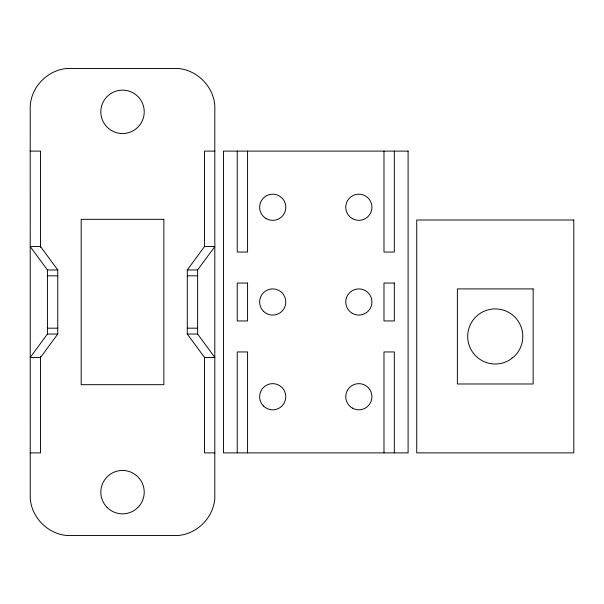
<?xml version="1.0" encoding="UTF-8"?>
<svg xmlns="http://www.w3.org/2000/svg" width="604" height="604" viewBox="0 0 604 604"><rect width="100%" height="100%" fill="white"/><g stroke="black" fill="none" stroke-linecap="round" stroke-linejoin="round"><path stroke-width="0.91" d="M30.2 151.113L30.238 105.76C31.461 86.387 48.146 69.694 67.527 68.471L177.523 68.471C196.896 69.694 213.589 86.387 214.805 105.76L214.805 498.24C213.589 517.613 196.896 534.306 177.523 535.529L67.527 535.529C48.146 534.306 31.461 517.613 30.238 498.24L30.2 151.113L40.536 151.113L40.536 247.308M47.422 334.035L30.2 357.462L40.536 357.462L57.758 334.035L57.758 269.965L40.536 246.538L30.2 246.538L47.422 269.965L47.422 334.035L57.758 334.035M214.843 452.887L204.507 452.887L204.507 357.462L187.285 334.035L187.285 269.965L204.507 246.538L204.507 151.113L214.843 151.113M204.507 357.462L214.843 357.462L197.621 334.035L197.621 269.965L214.843 246.538L204.507 246.538M47.422 269.965L57.758 269.965M187.285 269.965L197.621 269.965M47.422 275.817L57.758 275.817M187.285 275.817L197.621 275.817M47.422 328.183L57.758 328.183M187.285 328.183L197.621 328.183M187.285 334.035L197.621 334.035M30.2 452.887L40.536 452.887L40.536 356.692M394.321 151.113L394.321 252.049L383.985 252.049L383.985 151.113M394.321 452.887L394.321 351.951L383.985 351.951L383.985 452.887M247.572 151.113L247.572 252.049L237.236 252.049L237.236 151.113M247.572 452.887L247.572 351.951L237.236 351.951L237.236 452.887M512.139 357.938L510.327 359.523A27.558 27.558 0 0 1 467.874 339.561A27.558 27.558 0 0 1 504.763 310.584A27.558 27.558 0 0 1 514.11 356.549L512.139 357.938M408.1 151.113L223.457 151.113L223.457 452.887L408.1 452.887L408.1 151.113M163.858 219.32L81.185 219.32L81.185 384.68L163.858 384.68L163.858 219.32M573.8 220.015L416.715 220.015L416.715 452.887L573.8 452.887L573.8 220.015M247.572 283.049L237.236 283.049L237.236 320.951L247.572 320.951L247.572 283.049M394.321 283.049L383.985 283.049L383.985 320.951L394.321 320.951L394.321 283.049M533.151 288.908L457.364 288.908L457.364 383.985L533.151 383.985L533.151 288.908M263.465 405.994A13.092 13.092 0 0 0 285.36 400.12A13.092 13.092 0 0 0 269.331 384.091A13.092 13.092 0 0 0 263.465 405.994M352.298 218.603A13.092 13.092 0 0 0 371.928 207.263A13.092 13.092 0 0 0 352.298 195.93A13.092 13.092 0 0 0 352.298 218.603M263.465 311.256A13.092 13.092 0 0 0 285.36 305.39A13.092 13.092 0 0 0 269.331 289.354A13.092 13.092 0 0 0 263.465 311.256M352.298 313.34A13.092 13.092 0 0 0 371.928 302A13.092 13.092 0 0 0 352.298 290.66A13.092 13.092 0 0 0 352.298 313.34M266.175 218.603A13.092 13.092 0 0 0 285.813 207.263A13.092 13.092 0 0 0 266.175 195.93A13.092 13.092 0 0 0 266.175 218.603M352.298 408.07A13.092 13.092 0 0 0 371.928 396.737A13.092 13.092 0 0 0 352.298 385.397A13.092 13.092 0 0 0 352.298 408.07M107.18 507.503A21.706 21.706 0 0 0 143.488 497.771A21.706 21.706 0 0 0 116.904 471.196A21.706 21.706 0 0 0 107.18 507.503M111.672 130.638A21.706 21.706 0 0 0 144.228 111.846A21.706 21.706 0 0 0 111.672 93.046A21.706 21.706 0 0 0 111.672 130.638"/></g></svg>
